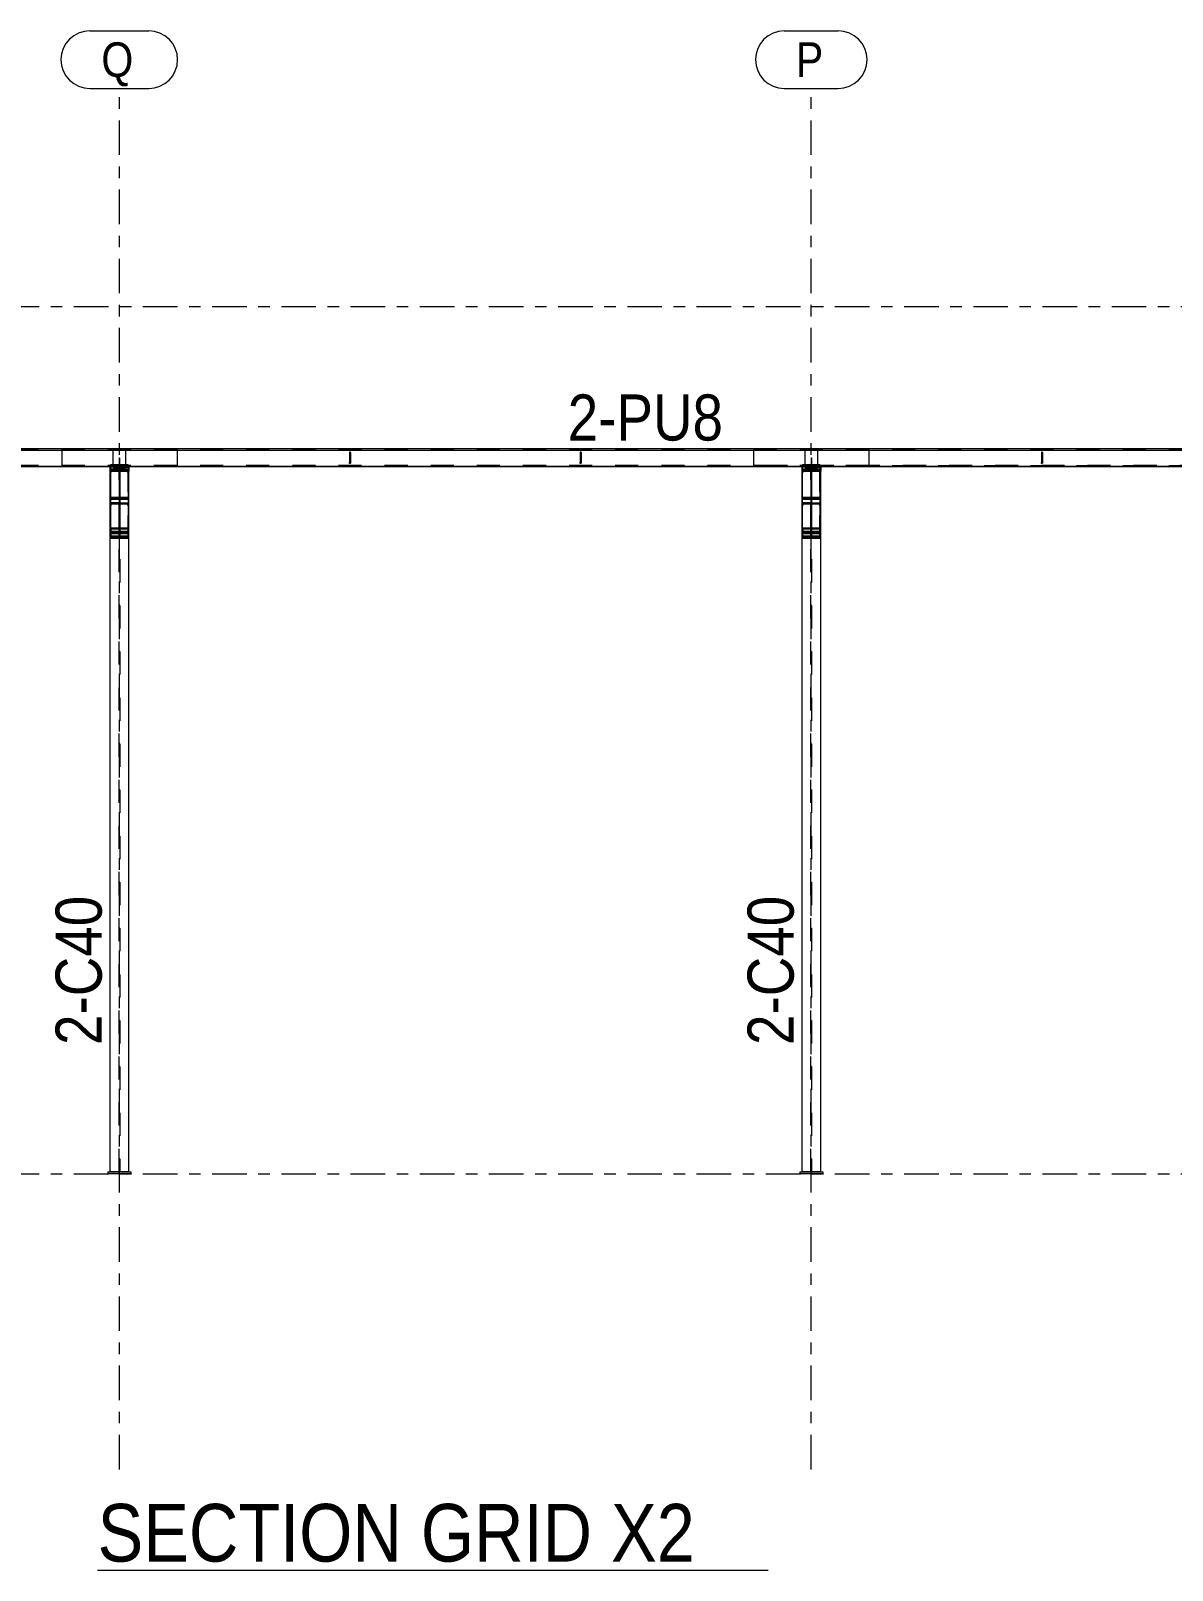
# Model space of a CAD drawing. Header units: millimetres. Extents: x -38 to 785, y -178 to 396.
# Drawn here: x 308.2 to 407.1, y 127.6 to 261.1 of the extents above; entities that cross this region are included whole.
import ezdxf

# ---------------------------------------------------------------- set-up
doc = ezdxf.new("R2010")
doc.units = ezdxf.units.MM
for name, pattern in [('XKITLINE00', [0]), ('XKITLINE02', [4, 2, -2]), ('XKITLINE03', [6, 3, -1, 1, -1])]:
    doc.linetypes.add(name, pattern=pattern)
for name, color, linetype, lineweight in [('OtherObjectType', 7, 'Continuous', 0), ('Part', 2, 'Continuous', 0), ('PartMark', 7, 'Continuous', 0), ('S-grid', 1, 'Continuous', 0)]:
    doc.layers.add(name, color=color, linetype=linetype, lineweight=lineweight)
doc.styles.add('ARIAL', font='ARIAL.TTF')

# ---------------------------------------------------------------- blocks, each defined once
blk = doc.blocks.new('*A110')
at = {"layer": 'Part'}
blk.add_hatch(color=3, dxfattribs=at).paths.add_polyline_path([(315.88, 220.6), (315.88, 218.04), (316.58, 218.04), (316.58, 217.95), (315.12, 217.95), (315.12, 218.04), (315.82, 218.04), (315.82, 220.6)], flags=17)
blk = doc.blocks.new('*A111')
at = {"layer": 'Part'}
blk.add_hatch(color=3, dxfattribs=at).paths.add_polyline_path([(315.12, 223.44), (315.12, 223.53), (316.58, 223.53), (316.58, 223.44), (315.88, 223.44), (315.88, 220.69), (316.58, 220.69), (316.58, 220.6), (315.12, 220.6), (315.12, 220.69), (315.82, 220.69), (315.82, 223.44)], flags=17)
blk = doc.blocks.new('*A112')
at = {"layer": 'Part'}
blk.add_hatch(color=3, dxfattribs=at).paths.add_polyline_path([(335.84, 224.22), (335.88, 224.21), (335.9, 224.18), (335.89, 224.14), (335.85, 224.12), (335.82, 224.13), (335.8, 224.17), (335.81, 224.21)], flags=17)
blk = doc.blocks.new('*A130')
at = {"layer": 'Part'}
blk.add_hatch(color=3, dxfattribs=at).paths.add_polyline_path([(375.88, 220.6), (375.88, 218.04), (376.58, 218.04), (376.58, 217.95), (375.12, 217.95), (375.12, 218.04), (375.82, 218.04), (375.82, 220.6)], flags=17)
blk = doc.blocks.new('*A131')
at = {"layer": 'Part'}
blk.add_hatch(color=3, dxfattribs=at).paths.add_polyline_path([(375.12, 223.44), (375.12, 223.53), (376.58, 223.53), (376.58, 223.44), (375.88, 223.44), (375.88, 220.69), (376.58, 220.69), (376.58, 220.6), (375.12, 220.6), (375.12, 220.69), (375.82, 220.69), (375.82, 223.44)], flags=17)
blk = doc.blocks.new('*A132')
at = {"layer": 'Part'}
blk.add_hatch(color=3, dxfattribs=at).paths.add_polyline_path([(355.84, 224.22), (355.88, 224.21), (355.9, 224.18), (355.89, 224.14), (355.85, 224.12), (355.82, 224.13), (355.8, 224.17), (355.81, 224.21)], flags=17)
blk = doc.blocks.new('*A133')
at = {"layer": 'Part'}
blk.add_hatch(color=3, dxfattribs=at).paths.add_polyline_path([(395.84, 224.22), (395.88, 224.21), (395.9, 224.18), (395.89, 224.14), (395.85, 224.12), (395.82, 224.13), (395.8, 224.17), (395.81, 224.21)], flags=17)
blk = doc.blocks.new('*A581')
at = {"layer": 'S-grid', "color": 1, "linetype": 'XKITLINE03', "lineweight": 0}
blk.add_line((119.9, 237.22), (588.2, 237.22), dxfattribs=at)
blk = doc.blocks.new('*A582')
at = {"layer": 'S-grid', "color": 1, "linetype": 'XKITLINE03', "lineweight": 0}
blk.add_line((119.9, 162.01), (588.2, 162.01), dxfattribs=at)
blk = doc.blocks.new('*A583')
at = {"layer": 'Part', "color": 2, "linetype": 'XKITLINE00', "lineweight": 0}
for p, q in [((310.85, 224.9), (310.85, 223.31)), ((310.85, 224.9), (380.85, 224.9)), ((310.85, 224.78), (380.85, 224.78)), ((310.85, 224.77), (380.85, 224.77)), ((380.85, 224.9), (380.85, 223.31)), ((315.02, 223.35), (310.85, 223.35)), ((315.02, 223.31), (310.85, 223.31)), ((375.02, 223.35), (316.68, 223.35)), ((375.02, 223.31), (316.68, 223.31)), ((380.85, 223.35), (376.68, 223.35)), ((380.85, 223.31), (376.68, 223.31))]:
    blk.add_line(p, q, dxfattribs=at)
at = {"layer": 'Part', "color": 7, "linetype": 'XKITLINE02', "lineweight": 0}
for p, q in [((310.85, 224.88), (380.85, 224.88)), ((310.85, 224.86), (380.85, 224.86)), ((310.85, 224.84), (380.85, 224.84)), ((310.85, 223.43), (380.85, 223.43)), ((380.85, 223.43), (310.85, 223.43)), ((310.85, 223.36), (380.85, 223.36)), ((380.85, 223.32), (310.85, 223.32)), ((316.68, 223.35), (315.02, 223.35)), ((316.68, 223.31), (315.02, 223.31)), ((376.68, 223.35), (375.02, 223.35)), ((376.68, 223.31), (375.02, 223.31))]:
    blk.add_line(p, q, dxfattribs=at)
blk = doc.blocks.new('*A624')
at = {"layer": 'OtherObjectType', "color": 5, "linetype": 'XKITLINE00', "lineweight": 0}
blk.add_line((313.96, 127.62), (372.12, 127.62), dxfattribs=at)
at = {"layer": 'OtherObjectType', "color": 7, "style": 'ARIAL', "width": 0.85}
blk.add_text('SECTION GRID X2', height=5, dxfattribs=at).set_placement((313.96, 128.37))
blk = doc.blocks.new('*A625')
at = {"layer": 'S-grid', "color": 1, "linetype": 'XKITLINE03', "lineweight": 0}
blk.add_line((315.85, 136.37), (315.85, 256.14), dxfattribs=at)
at = {"layer": 'S-grid', "color": 3, "style": 'ARIAL', "width": 0.85}
blk.add_text('Q', height=3, dxfattribs=at).set_placement((314.29, 257.14))
blk = doc.blocks.new('*A655')
at = {"layer": 'Part', "color": 7, "linetype": 'XKITLINE02', "lineweight": 0}
for p, q in [((316.58, 223.03), (315.12, 223.03)), ((315.12, 223.03), (315.12, 222.82)), ((316.58, 222.82), (316.58, 223.03)), ((315.12, 222.94), (315.82, 222.94)), ((315.82, 222.94), (315.82, 220.08)), ((315.88, 220.08), (315.88, 222.94)), ((315.88, 222.94), (316.58, 222.94)), ((315.82, 220.19), (315.12, 220.19)), ((315.12, 220.19), (315.12, 219.98)), ((315.12, 220.1), (316.58, 220.1)), ((315.88, 220.19), (316.58, 220.19)), ((316.58, 219.98), (316.58, 220.19))]:
    blk.add_line(p, q, dxfattribs=at)
blk = doc.blocks.new('*A656')
at = {"layer": 'Part', "color": 2, "linetype": 'XKITLINE00', "lineweight": 0}
for p, q in [((250.85, 224.9), (250.85, 223.31)), ((250.85, 224.9), (320.85, 224.9)), ((250.85, 224.78), (320.85, 224.78)), ((250.85, 224.77), (320.85, 224.77)), ((320.85, 224.9), (320.85, 223.31)), ((255.1, 223.35), (250.85, 223.35)), ((255.1, 223.31), (250.85, 223.31)), ((315.02, 223.35), (256.6, 223.35)), ((315.02, 223.31), (256.6, 223.31)), ((320.85, 223.35), (316.68, 223.35)), ((320.85, 223.31), (316.68, 223.31))]:
    blk.add_line(p, q, dxfattribs=at)
at = {"layer": 'Part', "color": 7, "linetype": 'XKITLINE02', "lineweight": 0}
for p, q in [((320.85, 224.88), (250.85, 224.88)), ((250.85, 224.86), (320.85, 224.86)), ((320.85, 224.84), (250.85, 224.84)), ((250.85, 223.43), (320.85, 223.43)), ((320.85, 223.43), (250.85, 223.43)), ((250.85, 223.36), (320.85, 223.36)), ((320.85, 223.32), (250.85, 223.32)), ((256.6, 223.35), (255.1, 223.35)), ((256.6, 223.31), (255.1, 223.31)), ((316.68, 223.35), (315.02, 223.35)), ((316.68, 223.31), (315.02, 223.31))]:
    blk.add_line(p, q, dxfattribs=at)
blk = doc.blocks.new('*A657')
at = {"layer": 'Part', "color": 2, "linetype": 'XKITLINE00', "lineweight": 0}
for p, q in [((315.1, 223.32), (315.02, 223.32)), ((315.02, 223.32), (315.02, 162.18)), ((316.68, 223.32), (316.6, 223.32)), ((316.68, 162.18), (316.68, 223.32))]:
    blk.add_line(p, q, dxfattribs=at)
at = {"layer": 'Part', "color": 7, "linetype": 'XKITLINE02', "lineweight": 0}
for p, q in [((315.82, 223.3), (315.02, 223.3)), ((316.6, 223.32), (315.1, 223.32)), ((315.82, 162.18), (315.82, 223.3)), ((315.88, 223.3), (315.88, 162.18)), ((315.88, 223.3), (316.68, 223.3)), ((315.82, 222.98), (315.02, 222.98)), ((315.02, 222.96), (316.68, 222.96)), ((315.88, 222.98), (316.68, 222.98)), ((316.68, 162.18), (315.02, 162.18))]:
    blk.add_line(p, q, dxfattribs=at)
blk = doc.blocks.new('*A658')
at = {"layer": 'Part', "color": 2, "linetype": 'XKITLINE00', "lineweight": 0}
for p, q in [((314.85, 162.18), (316.85, 162.18)), ((314.85, 162.18), (314.85, 162.01)), ((316.85, 162.01), (314.85, 162.01)), ((316.85, 162.18), (316.85, 162.01))]:
    blk.add_line(p, q, dxfattribs=at)
blk = doc.blocks.new('*A661')
at = {"layer": 'Part', "color": 2, "linetype": 'XKITLINE00', "lineweight": 0}
for p, q in [((315.82, 220.6), (315.82, 218.04)), ((315.82, 220.6), (315.88, 220.6)), ((315.88, 220.6), (315.88, 218.04)), ((315.12, 218.04), (315.82, 218.04)), ((315.12, 218.04), (315.12, 217.65)), ((315.12, 217.95), (316.58, 217.95)), ((315.12, 217.65), (316.58, 217.65)), ((315.88, 218.04), (316.58, 218.04)), ((316.58, 217.95), (316.58, 218.04)), ((316.58, 217.95), (316.58, 217.65))]:
    blk.add_line(p, q, dxfattribs=at)
at = {"layer": 'Part', "color": 7, "linetype": 'XKITLINE02', "lineweight": 0}
for p, q in [((315.82, 220.5), (315.88, 220.5)), ((315.82, 220.36), (315.88, 220.36)), ((315.12, 217.75), (315.82, 217.75)), ((315.82, 217.75), (315.82, 218.04)), ((315.88, 218.04), (315.88, 217.75)), ((315.88, 217.75), (316.58, 217.75))]:
    blk.add_line(p, q, dxfattribs=at)
blk = doc.blocks.new('*A662')
at = {"layer": 'Part', "color": 2, "linetype": 'XKITLINE00', "lineweight": 0}
for p, q in [((315.12, 223.33), (315.12, 223.53)), ((315.12, 223.53), (316.58, 223.53)), ((315.12, 223.44), (315.82, 223.44)), ((315.12, 223.33), (315.82, 223.33)), ((315.82, 223.44), (315.82, 220.69)), ((315.88, 223.44), (315.88, 220.69)), ((315.88, 223.44), (316.58, 223.44)), ((315.88, 223.33), (316.58, 223.33)), ((316.58, 223.44), (316.58, 223.53)), ((316.58, 223.33), (316.58, 223.44)), ((315.12, 220.49), (315.12, 220.69)), ((315.12, 220.69), (315.82, 220.69)), ((316.58, 220.6), (315.12, 220.6)), ((315.82, 220.49), (315.12, 220.49)), ((315.88, 220.69), (316.58, 220.69)), ((316.58, 220.49), (315.88, 220.49)), ((316.58, 220.69), (316.58, 220.6)), ((316.58, 220.6), (316.58, 220.49))]:
    blk.add_line(p, q, dxfattribs=at)
at = {"layer": 'Part', "color": 7, "linetype": 'XKITLINE02', "lineweight": 0}
for p, q in [((315.12, 223.42), (316.58, 223.42)), ((315.12, 220.58), (315.82, 220.58)), ((315.82, 220.69), (315.82, 220.58)), ((315.88, 220.49), (315.82, 220.49)), ((315.88, 220.58), (315.88, 220.69)), ((316.58, 220.58), (315.88, 220.58))]:
    blk.add_line(p, q, dxfattribs=at)
blk = doc.blocks.new('*A663')
at = {"layer": 'Part', "color": 2, "linetype": 'XKITLINE00', "lineweight": 0}
for p, q in [((315.31, 223.53), (315.31, 224.76)), ((315.31, 224.76), (316.39, 224.76)), ((316.39, 224.76), (316.39, 223.53))]:
    blk.add_line(p, q, dxfattribs=at)
at = {"layer": 'Part', "color": 7, "linetype": 'XKITLINE02', "lineweight": 0}
for p, q in [((315.31, 224.76), (316.39, 224.76)), ((315.31, 223.53), (315.31, 223.27)), ((315.31, 223.27), (316.39, 223.27)), ((316.39, 223.27), (315.31, 223.27)), ((315.31, 223.27), (315.31, 223.27)), ((316.39, 223.53), (316.39, 223.27)), ((316.39, 223.27), (316.39, 223.27))]:
    blk.add_line(p, q, dxfattribs=at)
blk = doc.blocks.new('*A664')
at = {"layer": 'Part', "color": 2, "linetype": 'XKITLINE00', "lineweight": 0}
for p, q in [((315.83, 224.1), (315.83, 223.53)), ((315.83, 224.1), (315.87, 224.1)), ((315.87, 224.1), (315.87, 223.53))]:
    blk.add_line(p, q, dxfattribs=at)
at = {"layer": 'Part', "color": 7, "linetype": 'XKITLINE02', "lineweight": 0}
for p, q in [((315.83, 223.53), (315.83, 223.27)), ((315.83, 223.36), (315.87, 223.36)), ((315.83, 223.27), (315.87, 223.27)), ((315.87, 223.53), (315.87, 223.27))]:
    blk.add_line(p, q, dxfattribs=at)
blk = doc.blocks.new('*A665')
at = {"layer": 'Part', "color": 2, "linetype": 'XKITLINE00', "lineweight": 0}
for p, q in [((315.02, 223.4), (315.02, 223.32)), ((315.1, 223.4), (315.02, 223.4)), ((315.1, 223.32), (315.02, 223.32)), ((316.68, 223.4), (316.6, 223.4)), ((316.68, 223.32), (316.6, 223.32)), ((316.68, 223.4), (316.68, 223.32))]:
    blk.add_line(p, q, dxfattribs=at)
at = {"layer": 'Part', "color": 7, "linetype": 'XKITLINE02', "lineweight": 0}
for p, q in [((315.02, 223.32), (315.02, 222.96)), ((315.02, 223.05), (316.68, 223.05)), ((316.6, 223.4), (315.1, 223.4)), ((316.6, 223.32), (315.1, 223.32)), ((316.68, 223.32), (316.68, 222.96)), ((316.68, 222.96), (315.02, 222.96))]:
    blk.add_line(p, q, dxfattribs=at)
blk = doc.blocks.new('*A666')
at = {"layer": 'Part', "color": 7, "linetype": 'XKITLINE02', "lineweight": 0}
for p, q in [((315.88, 217.33), (316.63, 217.33)), ((315.88, 217.25), (315.88, 217.33)), ((316.63, 217.25), (315.88, 217.25)), ((316.01, 217.33), (316.01, 217.25)), ((316.63, 217.33), (316.63, 217.25))]:
    blk.add_line(p, q, dxfattribs=at)
blk = doc.blocks.new('*A667')
at = {"layer": 'Part', "color": 7, "linetype": 'XKITLINE02', "lineweight": 0}
for p, q in [((315.07, 217.25), (315.07, 217.33)), ((315.07, 217.33), (315.82, 217.33)), ((315.82, 217.25), (315.07, 217.25)), ((315.69, 217.33), (315.69, 217.25)), ((315.82, 217.33), (315.82, 217.25))]:
    blk.add_line(p, q, dxfattribs=at)
blk = doc.blocks.new('*A668')
at = {"layer": 'Part', "color": 7, "linetype": 'XKITLINE02', "lineweight": 0}
for p, q in [((315.1, 217.11), (315.1, 223.11)), ((316.6, 223.11), (315.1, 223.11)), ((316.6, 217.11), (316.6, 223.11)), ((316.6, 217.11), (315.1, 217.11))]:
    blk.add_line(p, q, dxfattribs=at)
blk = doc.blocks.new('*A669')
at = {"layer": 'Part', "color": 2, "linetype": 'XKITLINE00', "lineweight": 0}
for p, q in [((315.1, 217.5), (315.1, 223.5)), ((315.12, 223.5), (315.1, 223.5)), ((316.6, 223.5), (316.58, 223.5)), ((316.6, 223.5), (316.6, 217.5)), ((316.6, 217.5), (315.1, 217.5))]:
    blk.add_line(p, q, dxfattribs=at)
at = {"layer": 'Part', "color": 7, "linetype": 'XKITLINE02', "lineweight": 0}
blk.add_line((316.58, 223.5), (315.12, 223.5), dxfattribs=at)
blk = doc.blocks.new('*A670')
at = {"layer": 'Part', "color": 2, "linetype": 'XKITLINE00', "lineweight": 0}
for p, q in [((335.81, 224.58), (335.8, 224.54)), ((335.8, 224.54), (335.8, 224.47)), ((335.8, 224.54), (335.82, 224.51)), ((335.84, 224.6), (335.81, 224.58)), ((335.82, 224.51), (335.85, 224.5)), ((335.88, 224.59), (335.84, 224.6)), ((335.85, 224.5), (335.89, 224.52)), ((335.9, 224.56), (335.88, 224.59)), ((335.89, 224.52), (335.9, 224.56)), ((335.9, 224.56), (335.9, 224.48))]:
    blk.add_line(p, q, dxfattribs=at)
at = {"layer": 'Part', "color": 7, "linetype": 'XKITLINE02', "lineweight": 0}
for p, q in [((335.8, 224.47), (335.8, 223.9)), ((335.9, 224.48), (335.9, 223.91))]:
    blk.add_line(p, q, dxfattribs=at)
blk = doc.blocks.new('*A671')
at = {"layer": 'Part', "color": 2, "linetype": 'XKITLINE00', "lineweight": 0}
for p, q in [((335.81, 224.21), (335.8, 224.17)), ((335.8, 224.17), (335.8, 223.73)), ((335.8, 224.17), (335.82, 224.13)), ((335.84, 224.22), (335.81, 224.21)), ((335.82, 224.13), (335.85, 224.12)), ((335.88, 224.21), (335.84, 224.22)), ((335.85, 224.12), (335.89, 224.14)), ((335.9, 224.18), (335.88, 224.21)), ((335.89, 224.14), (335.9, 224.18)), ((335.9, 224.18), (335.9, 223.74))]:
    blk.add_line(p, q, dxfattribs=at)
at = {"layer": 'Part', "color": 7, "linetype": 'XKITLINE02', "lineweight": 0}
for p, q in [((335.8, 223.73), (335.8, 223.65)), ((335.8, 223.65), (335.81, 223.69)), ((335.82, 223.62), (335.8, 223.65)), ((335.81, 223.69), (335.84, 223.71)), ((335.85, 223.61), (335.82, 223.62)), ((335.84, 223.71), (335.88, 223.7)), ((335.89, 223.63), (335.85, 223.61)), ((335.88, 223.7), (335.9, 223.66)), ((335.9, 223.66), (335.89, 223.63)), ((335.9, 223.74), (335.9, 223.66))]:
    blk.add_line(p, q, dxfattribs=at)
blk = doc.blocks.new('*A672')
at = {"layer": 'Part', "color": 7, "linetype": 'XKITLINE02', "lineweight": 0}
for p, q in [((315.82, 217.35), (315.82, 220.08)), ((315.82, 220.08), (315.88, 220.08)), ((315.82, 219.97), (315.88, 219.97)), ((315.88, 220.08), (315.88, 217.35)), ((315.12, 217.42), (315.12, 217.26)), ((315.12, 217.35), (315.82, 217.35)), ((315.12, 217.26), (316.58, 217.26)), ((315.88, 217.35), (316.58, 217.35)), ((316.58, 217.42), (316.58, 217.26))]:
    blk.add_line(p, q, dxfattribs=at)
blk = doc.blocks.new('*A719')
at = {"layer": 'S-grid', "color": 1, "linetype": 'XKITLINE00', "lineweight": 0}
for p, q in [((313.29, 261.14), (318.4, 261.14)), ((313.29, 256.14), (318.4, 256.14))]:
    blk.add_line(p, q, dxfattribs=at)
for centre, start, end in [((313.29, 258.64), 90, 270), ((318.4, 258.64), 270, 90)]:
    blk.add_arc(centre, 2.5, start, end, dxfattribs=at)
blk = doc.blocks.new('*A724')
at = {"layer": 'S-grid', "color": 1, "linetype": 'XKITLINE03', "lineweight": 0}
blk.add_line((375.85, 136.37), (375.85, 256.14), dxfattribs=at)
at = {"layer": 'S-grid', "color": 3, "style": 'ARIAL', "width": 0.85}
blk.add_text('P', height=3, dxfattribs=at).set_placement((374.51, 257.14))
blk = doc.blocks.new('*A770')
at = {"layer": 'Part', "color": 2, "linetype": 'XKITLINE00', "lineweight": 0}
for p, q in [((370.85, 224.9), (370.85, 223.31)), ((370.85, 224.9), (437.8, 224.9)), ((370.85, 224.78), (437.8, 224.78)), ((370.85, 224.77), (437.8, 224.77)), ((375.02, 223.35), (370.85, 223.35)), ((375.02, 223.31), (370.85, 223.31)), ((435.02, 223.35), (376.68, 223.35)), ((435.02, 223.31), (376.68, 223.31)), ((437.8, 223.35), (436.68, 223.35)), ((437.8, 223.31), (436.68, 223.31))]:
    blk.add_line(p, q, dxfattribs=at)
at = {"layer": 'Part', "color": 7, "linetype": 'XKITLINE02', "lineweight": 0}
for p, q in [((370.85, 224.88), (437.8, 224.88)), ((370.85, 224.86), (437.8, 224.86)), ((370.85, 224.84), (437.8, 224.84)), ((370.85, 223.43), (437.8, 223.43)), ((437.8, 223.43), (370.85, 223.43)), ((370.85, 223.36), (437.8, 223.36)), ((437.8, 223.32), (370.85, 223.32)), ((376.68, 223.35), (375.02, 223.35)), ((376.68, 223.31), (375.02, 223.31)), ((436.68, 223.35), (435.02, 223.35)), ((436.68, 223.31), (435.02, 223.31))]:
    blk.add_line(p, q, dxfattribs=at)
blk = doc.blocks.new('*A771')
at = {"layer": 'Part', "color": 7, "linetype": 'XKITLINE02', "lineweight": 0}
for p, q in [((376.58, 223.03), (375.12, 223.03)), ((375.12, 223.03), (375.12, 222.82)), ((376.58, 222.82), (376.58, 223.03)), ((375.12, 222.94), (375.82, 222.94)), ((375.82, 222.94), (375.82, 220.08)), ((375.88, 220.08), (375.88, 222.94)), ((375.88, 222.94), (376.58, 222.94)), ((375.82, 220.19), (375.12, 220.19)), ((375.12, 220.19), (375.12, 219.98)), ((375.12, 220.1), (376.58, 220.1)), ((375.88, 220.19), (376.58, 220.19)), ((376.58, 219.98), (376.58, 220.19))]:
    blk.add_line(p, q, dxfattribs=at)
blk = doc.blocks.new('*A772')
at = {"layer": 'Part', "color": 2, "linetype": 'XKITLINE00', "lineweight": 0}
for p, q in [((375.1, 223.32), (375.02, 223.32)), ((375.02, 223.32), (375.02, 162.18)), ((376.68, 223.32), (376.6, 223.32)), ((376.68, 162.18), (376.68, 223.32))]:
    blk.add_line(p, q, dxfattribs=at)
at = {"layer": 'Part', "color": 7, "linetype": 'XKITLINE02', "lineweight": 0}
for p, q in [((375.82, 223.3), (375.02, 223.3)), ((376.6, 223.32), (375.1, 223.32)), ((375.82, 162.18), (375.82, 223.3)), ((375.88, 223.3), (375.88, 162.18)), ((375.88, 223.3), (376.68, 223.3)), ((375.82, 222.98), (375.02, 222.98)), ((375.02, 222.96), (376.68, 222.96)), ((375.88, 222.98), (376.68, 222.98)), ((376.68, 162.18), (375.02, 162.18))]:
    blk.add_line(p, q, dxfattribs=at)
blk = doc.blocks.new('*A773')
at = {"layer": 'Part', "color": 2, "linetype": 'XKITLINE00', "lineweight": 0}
for p, q in [((374.85, 162.18), (376.85, 162.18)), ((374.85, 162.18), (374.85, 162.01)), ((376.85, 162.01), (374.85, 162.01)), ((376.85, 162.18), (376.85, 162.01))]:
    blk.add_line(p, q, dxfattribs=at)
blk = doc.blocks.new('*A774')
at = {"layer": 'Part', "color": 2, "linetype": 'XKITLINE00', "lineweight": 0}
for p, q in [((375.82, 220.6), (375.82, 218.04)), ((375.82, 220.6), (375.88, 220.6)), ((375.88, 220.6), (375.88, 218.04)), ((375.12, 218.04), (375.82, 218.04)), ((375.12, 218.04), (375.12, 217.65)), ((375.12, 217.95), (376.58, 217.95)), ((375.12, 217.65), (376.58, 217.65)), ((375.88, 218.04), (376.58, 218.04)), ((376.58, 217.95), (376.58, 218.04)), ((376.58, 217.95), (376.58, 217.65))]:
    blk.add_line(p, q, dxfattribs=at)
at = {"layer": 'Part', "color": 7, "linetype": 'XKITLINE02', "lineweight": 0}
for p, q in [((375.82, 220.5), (375.88, 220.5)), ((375.82, 220.36), (375.88, 220.36)), ((375.12, 217.75), (375.82, 217.75)), ((375.82, 217.75), (375.82, 218.04)), ((375.88, 218.04), (375.88, 217.75)), ((375.88, 217.75), (376.58, 217.75))]:
    blk.add_line(p, q, dxfattribs=at)
blk = doc.blocks.new('*A775')
at = {"layer": 'Part', "color": 2, "linetype": 'XKITLINE00', "lineweight": 0}
for p, q in [((375.12, 223.33), (375.12, 223.53)), ((375.12, 223.53), (376.58, 223.53)), ((375.12, 223.44), (375.82, 223.44)), ((375.12, 223.33), (375.82, 223.33)), ((375.82, 223.44), (375.82, 220.69)), ((375.88, 223.44), (375.88, 220.69)), ((375.88, 223.44), (376.58, 223.44)), ((375.88, 223.33), (376.58, 223.33)), ((376.58, 223.44), (376.58, 223.53)), ((376.58, 223.33), (376.58, 223.44)), ((375.12, 220.49), (375.12, 220.69)), ((375.12, 220.69), (375.82, 220.69)), ((376.58, 220.6), (375.12, 220.6)), ((375.82, 220.49), (375.12, 220.49)), ((375.88, 220.69), (376.58, 220.69)), ((376.58, 220.49), (375.88, 220.49)), ((376.58, 220.69), (376.58, 220.6)), ((376.58, 220.6), (376.58, 220.49))]:
    blk.add_line(p, q, dxfattribs=at)
at = {"layer": 'Part', "color": 7, "linetype": 'XKITLINE02', "lineweight": 0}
for p, q in [((375.12, 223.42), (376.58, 223.42)), ((375.12, 220.58), (375.82, 220.58)), ((375.82, 220.69), (375.82, 220.58)), ((375.88, 220.49), (375.82, 220.49)), ((375.88, 220.58), (375.88, 220.69)), ((376.58, 220.58), (375.88, 220.58))]:
    blk.add_line(p, q, dxfattribs=at)
blk = doc.blocks.new('*A776')
at = {"layer": 'Part', "color": 2, "linetype": 'XKITLINE00', "lineweight": 0}
for p, q in [((355.81, 224.58), (355.8, 224.54)), ((355.8, 224.54), (355.8, 224.47)), ((355.8, 224.54), (355.82, 224.51)), ((355.84, 224.6), (355.81, 224.58)), ((355.82, 224.51), (355.85, 224.5)), ((355.88, 224.59), (355.84, 224.6)), ((355.85, 224.5), (355.89, 224.52)), ((355.9, 224.56), (355.88, 224.59)), ((355.89, 224.52), (355.9, 224.56)), ((355.9, 224.56), (355.9, 224.48))]:
    blk.add_line(p, q, dxfattribs=at)
at = {"layer": 'Part', "color": 7, "linetype": 'XKITLINE02', "lineweight": 0}
for p, q in [((355.8, 224.47), (355.8, 223.9)), ((355.9, 224.48), (355.9, 223.91))]:
    blk.add_line(p, q, dxfattribs=at)
blk = doc.blocks.new('*A777')
at = {"layer": 'Part', "color": 2, "linetype": 'XKITLINE00', "lineweight": 0}
for p, q in [((355.81, 224.21), (355.8, 224.17)), ((355.8, 224.17), (355.8, 223.73)), ((355.8, 224.17), (355.82, 224.13)), ((355.84, 224.22), (355.81, 224.21)), ((355.82, 224.13), (355.85, 224.12)), ((355.88, 224.21), (355.84, 224.22)), ((355.85, 224.12), (355.89, 224.14)), ((355.9, 224.18), (355.88, 224.21)), ((355.89, 224.14), (355.9, 224.18)), ((355.9, 224.18), (355.9, 223.74))]:
    blk.add_line(p, q, dxfattribs=at)
at = {"layer": 'Part', "color": 7, "linetype": 'XKITLINE02', "lineweight": 0}
for p, q in [((355.8, 223.73), (355.8, 223.65)), ((355.8, 223.65), (355.81, 223.69)), ((355.82, 223.62), (355.8, 223.65)), ((355.81, 223.69), (355.84, 223.71)), ((355.85, 223.61), (355.82, 223.62)), ((355.84, 223.71), (355.88, 223.7)), ((355.89, 223.63), (355.85, 223.61)), ((355.88, 223.7), (355.9, 223.66)), ((355.9, 223.66), (355.89, 223.63)), ((355.9, 223.74), (355.9, 223.66))]:
    blk.add_line(p, q, dxfattribs=at)
blk = doc.blocks.new('*A778')
at = {"layer": 'Part', "color": 2, "linetype": 'XKITLINE00', "lineweight": 0}
for p, q in [((375.31, 223.53), (375.31, 224.76)), ((375.31, 224.76), (376.39, 224.76)), ((376.39, 224.76), (376.39, 223.53))]:
    blk.add_line(p, q, dxfattribs=at)
at = {"layer": 'Part', "color": 7, "linetype": 'XKITLINE02', "lineweight": 0}
for p, q in [((375.31, 224.76), (376.39, 224.76)), ((375.31, 223.53), (375.31, 223.27)), ((375.31, 223.27), (376.39, 223.27)), ((376.39, 223.27), (375.31, 223.27)), ((375.31, 223.27), (375.31, 223.27)), ((376.39, 223.53), (376.39, 223.27)), ((376.39, 223.27), (376.39, 223.27))]:
    blk.add_line(p, q, dxfattribs=at)
blk = doc.blocks.new('*A779')
at = {"layer": 'Part', "color": 2, "linetype": 'XKITLINE00', "lineweight": 0}
for p, q in [((375.83, 224.1), (375.83, 223.53)), ((375.83, 224.1), (375.87, 224.1)), ((375.87, 224.1), (375.87, 223.53))]:
    blk.add_line(p, q, dxfattribs=at)
at = {"layer": 'Part', "color": 7, "linetype": 'XKITLINE02', "lineweight": 0}
for p, q in [((375.83, 223.53), (375.83, 223.27)), ((375.83, 223.36), (375.87, 223.36)), ((375.83, 223.27), (375.87, 223.27)), ((375.87, 223.53), (375.87, 223.27))]:
    blk.add_line(p, q, dxfattribs=at)
blk = doc.blocks.new('*A780')
at = {"layer": 'Part', "color": 7, "linetype": 'XKITLINE02', "lineweight": 0}
for p, q in [((375.88, 217.33), (376.63, 217.33)), ((375.88, 217.25), (375.88, 217.33)), ((376.63, 217.25), (375.88, 217.25)), ((376.01, 217.33), (376.01, 217.25)), ((376.63, 217.33), (376.63, 217.25))]:
    blk.add_line(p, q, dxfattribs=at)
blk = doc.blocks.new('*A781')
at = {"layer": 'Part', "color": 7, "linetype": 'XKITLINE02', "lineweight": 0}
for p, q in [((375.07, 217.25), (375.07, 217.33)), ((375.07, 217.33), (375.82, 217.33)), ((375.82, 217.25), (375.07, 217.25)), ((375.69, 217.33), (375.69, 217.25)), ((375.82, 217.33), (375.82, 217.25))]:
    blk.add_line(p, q, dxfattribs=at)
blk = doc.blocks.new('*A782')
at = {"layer": 'Part', "color": 7, "linetype": 'XKITLINE02', "lineweight": 0}
for p, q in [((375.1, 217.11), (375.1, 223.11)), ((376.6, 223.11), (375.1, 223.11)), ((376.6, 217.11), (376.6, 223.11)), ((376.6, 217.11), (375.1, 217.11))]:
    blk.add_line(p, q, dxfattribs=at)
blk = doc.blocks.new('*A783')
at = {"layer": 'Part', "color": 2, "linetype": 'XKITLINE00', "lineweight": 0}
for p, q in [((375.02, 223.4), (375.02, 223.32)), ((375.1, 223.4), (375.02, 223.4)), ((375.1, 223.32), (375.02, 223.32)), ((376.68, 223.4), (376.6, 223.4)), ((376.68, 223.32), (376.6, 223.32)), ((376.68, 223.4), (376.68, 223.32))]:
    blk.add_line(p, q, dxfattribs=at)
at = {"layer": 'Part', "color": 7, "linetype": 'XKITLINE02', "lineweight": 0}
for p, q in [((375.02, 223.32), (375.02, 222.96)), ((375.02, 223.05), (376.68, 223.05)), ((376.6, 223.4), (375.1, 223.4)), ((376.6, 223.32), (375.1, 223.32)), ((376.68, 223.32), (376.68, 222.96)), ((376.68, 222.96), (375.02, 222.96))]:
    blk.add_line(p, q, dxfattribs=at)
blk = doc.blocks.new('*A784')
at = {"layer": 'Part', "color": 2, "linetype": 'XKITLINE00', "lineweight": 0}
for p, q in [((375.1, 217.5), (375.1, 223.5)), ((375.12, 223.5), (375.1, 223.5)), ((376.6, 223.5), (376.58, 223.5)), ((376.6, 223.5), (376.6, 217.5)), ((376.6, 217.5), (375.1, 217.5))]:
    blk.add_line(p, q, dxfattribs=at)
at = {"layer": 'Part', "color": 7, "linetype": 'XKITLINE02', "lineweight": 0}
blk.add_line((376.58, 223.5), (375.12, 223.5), dxfattribs=at)
blk = doc.blocks.new('*A785')
at = {"layer": 'Part', "color": 2, "linetype": 'XKITLINE00', "lineweight": 0}
for p, q in [((395.81, 224.21), (395.8, 224.17)), ((395.8, 224.17), (395.8, 223.73)), ((395.8, 224.17), (395.82, 224.13)), ((395.84, 224.22), (395.81, 224.21)), ((395.82, 224.13), (395.85, 224.12)), ((395.88, 224.21), (395.84, 224.22)), ((395.85, 224.12), (395.89, 224.14)), ((395.9, 224.18), (395.88, 224.21)), ((395.89, 224.14), (395.9, 224.18)), ((395.9, 224.18), (395.9, 223.74))]:
    blk.add_line(p, q, dxfattribs=at)
at = {"layer": 'Part', "color": 7, "linetype": 'XKITLINE02', "lineweight": 0}
for p, q in [((395.8, 223.73), (395.8, 223.65)), ((395.8, 223.65), (395.81, 223.69)), ((395.82, 223.62), (395.8, 223.65)), ((395.81, 223.69), (395.84, 223.71)), ((395.85, 223.61), (395.82, 223.62)), ((395.84, 223.71), (395.88, 223.7)), ((395.89, 223.63), (395.85, 223.61)), ((395.88, 223.7), (395.9, 223.66)), ((395.9, 223.66), (395.89, 223.63)), ((395.9, 223.74), (395.9, 223.66))]:
    blk.add_line(p, q, dxfattribs=at)
blk = doc.blocks.new('*A786')
at = {"layer": 'Part', "color": 2, "linetype": 'XKITLINE00', "lineweight": 0}
for p, q in [((395.81, 224.58), (395.8, 224.54)), ((395.8, 224.54), (395.8, 224.47)), ((395.8, 224.54), (395.82, 224.51)), ((395.84, 224.6), (395.81, 224.58)), ((395.82, 224.51), (395.85, 224.5)), ((395.88, 224.59), (395.84, 224.6)), ((395.85, 224.5), (395.89, 224.52)), ((395.9, 224.56), (395.88, 224.59)), ((395.89, 224.52), (395.9, 224.56)), ((395.9, 224.56), (395.9, 224.48))]:
    blk.add_line(p, q, dxfattribs=at)
at = {"layer": 'Part', "color": 7, "linetype": 'XKITLINE02', "lineweight": 0}
for p, q in [((395.8, 224.47), (395.8, 223.9)), ((395.9, 224.48), (395.9, 223.91))]:
    blk.add_line(p, q, dxfattribs=at)
blk = doc.blocks.new('*A787')
at = {"layer": 'Part', "color": 7, "linetype": 'XKITLINE02', "lineweight": 0}
for p, q in [((375.82, 217.35), (375.82, 220.08)), ((375.82, 220.08), (375.88, 220.08)), ((375.82, 219.97), (375.88, 219.97)), ((375.88, 220.08), (375.88, 217.35)), ((375.12, 217.42), (375.12, 217.26)), ((375.12, 217.35), (375.82, 217.35)), ((375.12, 217.26), (376.58, 217.26)), ((375.88, 217.35), (376.58, 217.35)), ((376.58, 217.42), (376.58, 217.26))]:
    blk.add_line(p, q, dxfattribs=at)
blk = doc.blocks.new('*A790')
at = {"layer": 'S-grid', "color": 1, "linetype": 'XKITLINE00', "lineweight": 0}
for p, q in [((373.51, 261.14), (378.18, 261.14)), ((373.51, 256.14), (378.18, 256.14))]:
    blk.add_line(p, q, dxfattribs=at)
for centre, start, end in [((373.51, 258.64), 90, 270), ((378.18, 258.64), 270, 90)]:
    blk.add_arc(centre, 2.5, start, end, dxfattribs=at)
blk = doc.blocks.new('*A957')
at = {"layer": 'PartMark', "color": 3, "style": 'ARIAL', "width": 0.85}
blk.add_text('2-C40', height=4, rotation=90.0002, dxfattribs=at).set_placement((314.32, 173.18))
blk = doc.blocks.new('*A958')
at = {"layer": 'PartMark', "color": 3, "style": 'ARIAL', "width": 0.85}
blk.add_text('2-PU8', height=4, dxfattribs=at).set_placement((354.73, 225.6))
blk = doc.blocks.new('*A960')
at = {"layer": 'PartMark', "color": 3, "style": 'ARIAL', "width": 0.85}
blk.add_text('2-C40', height=4, rotation=90.0002, dxfattribs=at).set_placement((374.32, 173.18))

msp = doc.modelspace()

# ---------------------------------------------------------------- block references
at = {"lineweight": 0}
for name in ['*A719', '*A790', '*A625', '*A724', '*A581', '*A958', '*A656', '*A583', '*A663', '*A670', '*A776', '*A770', '*A778', '*A786', '*A665', '*A657', '*A669', '*A668', '*A111', '*A662', '*A655', '*A664', '*A112', '*A671', '*A132', '*A777', '*A783', '*A772', '*A784', '*A782', '*A131', '*A775', '*A771', '*A779', '*A133', '*A785', '*A110', '*A661', '*A130', '*A774', '*A672', '*A787', '*A667', '*A666', '*A781', '*A780', '*A957', '*A960', '*A582', '*A658', '*A773', '*A624']:
    msp.add_blockref(name, (0, 0), dxfattribs=at)

doc.saveas('drawing.dxf')
